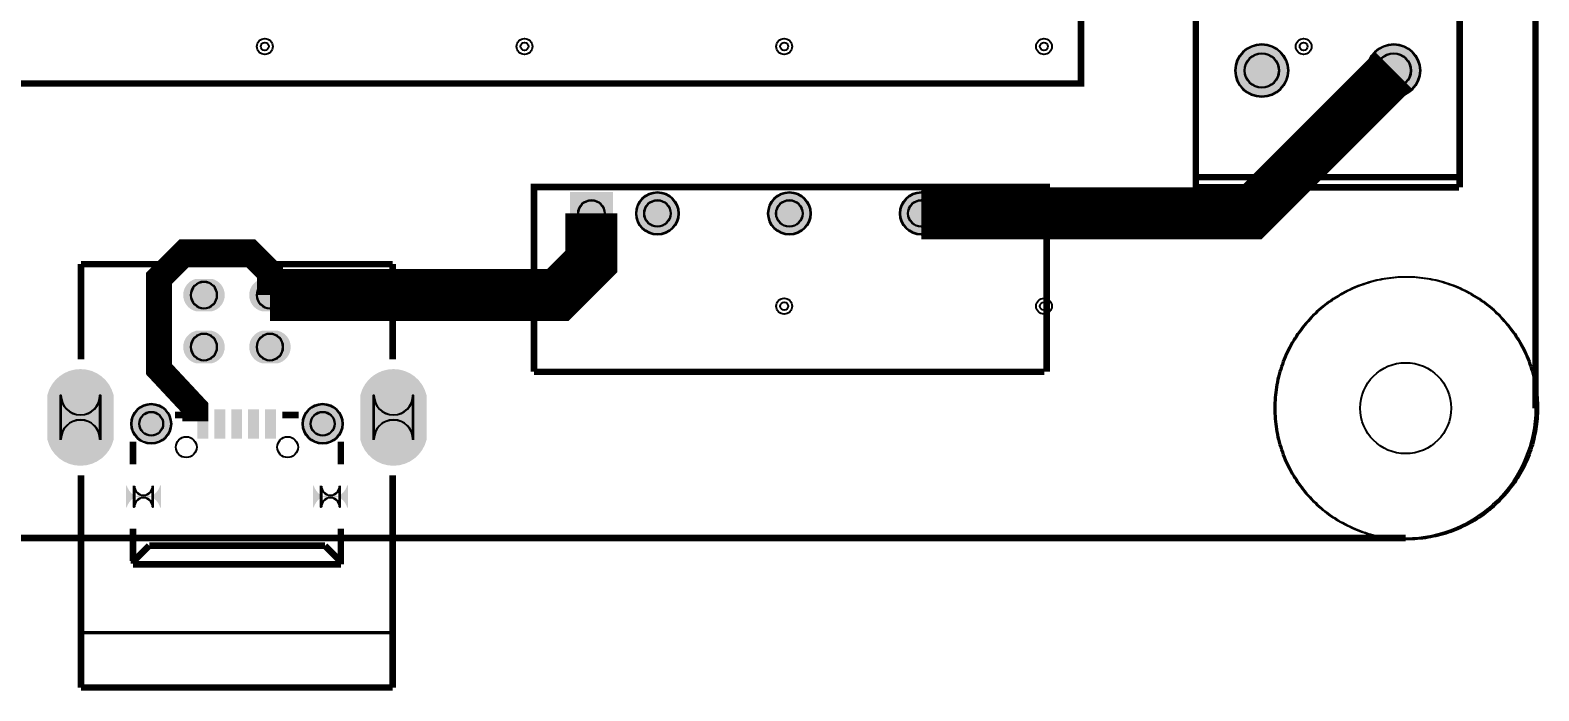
# Model space of a CAD drawing. Header units: millimetres. Extents: x 0 to 100, y -6 to 100.
# Drawn here: x 42 to 100.1, y -5.9 to 19.6 of the extents above; entities that cross this region are included whole.
import ezdxf

# ---------------------------------------------------------------- set-up
doc = ezdxf.new("R2010")
doc.units = ezdxf.units.MM
for name, color, linetype, true_color in [('BoardOutLine', 7, 'Continuous', 0xff00ff), ('BottomLayer', 7, 'Continuous', 0x0000ff), ('BottomSilkLayer', 7, 'Continuous', 0x66cc33), ('BottomSolderMaskLayer', 7, 'Continuous', 0xaa00ff), ('Hole', 7, 'Continuous', 0x222222), ('Multi-Layer', 7, 'Continuous', 0xc0c0c0), ('TopLayer', 7, 'Continuous', 0xff0000), ('TopPasteMaskLayer', 7, 'Continuous', 0x808080), ('TopSilkLayer', 7, 'Continuous', 0xffcc00), ('TopSolderMaskLayer', 7, 'Continuous', 0x800080)]:
    doc.layers.add(name, color=color, linetype=linetype, true_color=true_color)

msp = doc.modelspace()

# ---------------------------------------------------------------- hatches: boundary and pattern name
at = {"layer": 'BottomSolderMaskLayer'}
for points in [[(88.435, 18, 1), (90.485, 18, 1)], [(93.515, 18, 1), (95.565, 18, 1)], [(62.825, 13.325), (64.475, 13.325), (64.475, 11.675), (62.825, 11.675)], [(65.365, 12.5, 1), (67.016, 12.5, 1)], [(70.445, 12.5, 1), (72.096, 12.5, 1)], [(75.525, 12.5, 1), (77.176, 12.5, 1)], [(49.039, 9.98, -0.785398), (49.039, 8.73), (48.422, 8.73, -0.785398), (48.422, 9.98)], [(51.579, 9.98, -0.785398), (51.579, 8.73), (50.962, 8.73, -0.785398), (50.962, 9.98)], [(49.039, 7.98, -0.785398), (49.039, 6.73), (48.422, 6.73, -0.785398), (48.422, 7.98)], [(51.579, 7.98, -0.785398), (51.579, 6.73), (50.962, 6.73, -0.785398), (50.962, 7.98)], [(45.25, 3.785, -0.785398), (42.7, 3.785), (42.7, 5.505, -0.785398), (45.25, 5.505)], [(57.3, 3.785, -0.785398), (54.75, 3.785), (54.75, 5.505, -0.785398), (57.3, 5.505)], [(45.925, 4.4, 1), (47.475, 4.4, 1)], [(52.524, 4.4, 1), (54.075, 4.4, 1)], [(47.075, 2.06, -0.785398), (45.725, 2.06), (45.725, 1.14, -0.785398), (47.075, 1.14)], [(54.275, 2.06, -0.785398), (52.924, 2.06), (52.924, 1.14, -0.785398), (54.275, 1.14)]]:
    msp.add_hatch(color=256, dxfattribs=at).paths.add_polyline_path(points)
at = {"layer": 'Multi-Layer'}
for points in [[(88.46, 18, 1), (90.46, 18, 1)], [(93.54, 18, 1), (95.54, 18, 1)], [(62.85, 13.3), (64.45, 13.3), (64.45, 11.7), (62.85, 11.7)], [(65.39, 12.5, 1), (66.99, 12.5, 1)], [(70.47, 12.5, 1), (72.07, 12.5, 1)], [(75.55, 12.5, 1), (77.15, 12.5, 1)], [(49.03, 9.955, -0.785398), (49.03, 8.755), (48.43, 8.755, -0.785398), (48.43, 9.955)], [(51.57, 9.955, -0.785398), (51.57, 8.755), (50.97, 8.755, -0.785398), (50.97, 9.955)], [(49.03, 7.955, -0.785398), (49.03, 6.755), (48.43, 6.755, -0.785398), (48.43, 7.955)], [(51.57, 7.955, -0.785398), (51.57, 6.755), (50.97, 6.755, -0.785398), (50.97, 7.955)], [(45.225, 3.795, -0.785398), (42.725, 3.795), (42.725, 5.495, -0.785398), (45.225, 5.495)], [(57.275, 3.795, -0.785398), (54.775, 3.795), (54.775, 5.495, -0.785398), (57.275, 5.495)], [(45.95, 4.4, 1), (47.45, 4.4, 1)], [(52.55, 4.4, 1), (54.05, 4.4, 1)], [(47.05, 2.05, -0.785398), (45.75, 2.05), (45.75, 1.15, -0.785398), (47.05, 1.15)], [(54.25, 2.05, -0.785398), (52.95, 2.05), (52.95, 1.15, -0.785398), (54.25, 1.15)]]:
    msp.add_hatch(color=256, dxfattribs=at).paths.add_polyline_path(points)
at = {"layer": 'TopLayer'}
for points in [[(48.89, 4.892), (48.89, 3.892), (48.49, 3.892), (48.49, 4.892)], [(49.54, 4.892), (49.54, 3.892), (49.14, 3.892), (49.14, 4.892)], [(50.19, 4.892), (50.19, 3.892), (49.79, 3.892), (49.79, 4.892)], [(50.84, 4.892), (50.84, 3.892), (50.44, 3.892), (50.44, 4.892)], [(51.49, 4.892), (51.49, 3.892), (51.09, 3.892), (51.09, 4.892)]]:
    msp.add_hatch(color=256, dxfattribs=at).paths.add_polyline_path(points)
at = {"layer": 'TopPasteMaskLayer'}
for points in [[(48.89, 4.892), (48.89, 3.892), (48.49, 3.892), (48.49, 4.892)], [(49.54, 4.892), (49.54, 3.892), (49.14, 3.892), (49.14, 4.892)], [(50.19, 4.892), (50.19, 3.892), (49.79, 3.892), (49.79, 4.892)], [(50.84, 4.892), (50.84, 3.892), (50.44, 3.892), (50.44, 4.892)], [(51.49, 4.892), (51.49, 3.892), (51.09, 3.892), (51.09, 4.892)]]:
    msp.add_hatch(color=256, dxfattribs=at).paths.add_polyline_path(points)
at = {"layer": 'TopSolderMaskLayer'}
for points in [[(88.435, 18, 1), (90.485, 18, 1)], [(93.515, 18, 1), (95.565, 18, 1)], [(62.825, 13.325), (64.475, 13.325), (64.475, 11.675), (62.825, 11.675)], [(65.365, 12.5, 1), (67.016, 12.5, 1)], [(70.445, 12.5, 1), (72.096, 12.5, 1)], [(75.525, 12.5, 1), (77.176, 12.5, 1)], [(49.039, 9.98, -0.785398), (49.039, 8.73), (48.422, 8.73, -0.785398), (48.422, 9.98)], [(51.579, 9.98, -0.785398), (51.579, 8.73), (50.962, 8.73, -0.785398), (50.962, 9.98)], [(49.039, 7.98, -0.785398), (49.039, 6.73), (48.422, 6.73, -0.785398), (48.422, 7.98)], [(51.579, 7.98, -0.785398), (51.579, 6.73), (50.962, 6.73, -0.785398), (50.962, 7.98)], [(45.25, 3.785, -0.785398), (42.7, 3.785), (42.7, 5.505, -0.785398), (45.25, 5.505)], [(57.3, 3.785, -0.785398), (54.75, 3.785), (54.75, 5.505, -0.785398), (57.3, 5.505)], [(45.925, 4.4, 1), (47.475, 4.4, 1)], [(48.9, 4.956), (48.9, 3.829), (48.479, 3.829), (48.479, 4.956)], [(49.55, 4.956), (49.55, 3.829), (49.129, 3.829), (49.129, 4.956)], [(50.2, 4.956), (50.2, 3.829), (49.779, 3.829), (49.779, 4.956)], [(50.85, 4.956), (50.85, 3.829), (50.429, 3.829), (50.429, 4.956)], [(51.5, 4.956), (51.5, 3.829), (51.079, 3.829), (51.079, 4.956)], [(52.524, 4.4, 1), (54.075, 4.4, 1)], [(47.075, 2.06, -0.785398), (45.725, 2.06), (45.725, 1.14, -0.785398), (47.075, 1.14)], [(54.275, 2.06, -0.785398), (52.924, 2.06), (52.924, 1.14, -0.785398), (54.275, 1.14)]]:
    msp.add_hatch(color=256, dxfattribs=at).paths.add_polyline_path(points)

# ---------------------------------------------------------------- linework, layer by layer
at = {"layer": 'BoardOutLine', "const_width": 0.254}
for points in [[(100, 95), (100, 5)], [(95, 0), (5, 0)]]:
    msp.add_lwpolyline(points, dxfattribs=at)
at = {"layer": 'BoardOutLine'}
msp.add_arc((95, 5), 5, 270, 0, dxfattribs=at)
at = {"layer": 'BottomLayer'}
for points, const_width in [([(76.35, 12.5), (89.04, 12.5), (94.54, 18)], 2), ([(63.65, 12.5), (63.65, 10.651), (62.355, 9.355), (51.27, 9.355)], 2), ([(48.4, 4.5), (48.4, 5), (47, 6.5), (47, 10), (48.001, 11.001), (50.5, 11.001), (51.27, 10.231), (51.27, 9.355)], 1)]:
    msp.add_lwpolyline(points, dxfattribs=dict(at, const_width=const_width))
msp.add_lwpolyline([(90, 5), (90.001, 5.102), (90.004, 5.204), (90.009, 5.305), (90.016, 5.407), (90.025, 5.508), (90.036, 5.61), (90.049, 5.711), (90.064, 5.811), (90.081, 5.912), (90.1, 6.012), (90.121, 6.111), (90.144, 6.211), (90.17, 6.309), (90.197, 6.407), (90.226, 6.505), (90.257, 6.602), (90.29, 6.698), (90.325, 6.794), (90.362, 6.889), (90.401, 6.983), (90.442, 7.076), (90.484, 7.169), (90.529, 7.261), (90.575, 7.351), (90.623, 7.441), (90.673, 7.53), (90.724, 7.618), (90.778, 7.704), (90.833, 7.79), (90.89, 7.874), (90.949, 7.958), (91.009, 8.04), (91.071, 8.121), (91.134, 8.2), (91.199, 8.279), (91.266, 8.356), (91.334, 8.431), (91.404, 8.505), (91.475, 8.578), (91.548, 8.65), (91.622, 8.719), (91.697, 8.788), (91.774, 8.855), (91.852, 8.92), (91.932, 8.984), (92.013, 9.046), (92.094, 9.106), (92.178, 9.165), (92.262, 9.222), (92.347, 9.277), (92.434, 9.331), (92.522, 9.383), (92.61, 9.433), (92.7, 9.481), (92.791, 9.528), (92.882, 9.572), (92.975, 9.615), (93.068, 9.656), (93.162, 9.695), (93.257, 9.732), (93.352, 9.767), (93.449, 9.801), (93.546, 9.832), (93.643, 9.861), (93.741, 9.889), (93.84, 9.914), (93.939, 9.938), (94.038, 9.959), (94.138, 9.978), (94.239, 9.996), (94.339, 10.011), (94.44, 10.024), (94.542, 10.036), (94.643, 10.045), (94.745, 10.052), (94.846, 10.057), (94.948, 10.06), (95.05, 10.061), (95.152, 10.06), (95.254, 10.057), (95.355, 10.052), (95.457, 10.045), (95.558, 10.036), (95.66, 10.024), (95.761, 10.011), (95.861, 9.996), (95.962, 9.978), (96.062, 9.959), (96.161, 9.938), (96.26, 9.914), (96.359, 9.889), (96.457, 9.861), (96.554, 9.832), (96.651, 9.801), (96.748, 9.767), (96.843, 9.732), (96.938, 9.695), (97.032, 9.656), (97.125, 9.615), (97.218, 9.572), (97.309, 9.528), (97.4, 9.481), (97.49, 9.433), (97.578, 9.383), (97.666, 9.331), (97.752, 9.277), (97.838, 9.222), (97.922, 9.165), (98.005, 9.106), (98.087, 9.046), (98.168, 8.984), (98.248, 8.92), (98.326, 8.855), (98.403, 8.788), (98.478, 8.719), (98.552, 8.65), (98.625, 8.578), (98.696, 8.505), (98.766, 8.431), (98.834, 8.356), (98.901, 8.279), (98.966, 8.2), (99.029, 8.121), (99.091, 8.04), (99.151, 7.958), (99.21, 7.874), (99.267, 7.79), (99.322, 7.704), (99.376, 7.618), (99.427, 7.53), (99.477, 7.441), (99.525, 7.351), (99.571, 7.261), (99.616, 7.169), (99.658, 7.076), (99.699, 6.983), (99.738, 6.889), (99.775, 6.794), (99.81, 6.698), (99.843, 6.602), (99.874, 6.505), (99.903, 6.407), (99.93, 6.309), (99.956, 6.211), (99.979, 6.111), (100, 6.012), (100.019, 5.912), (100.036, 5.811), (100.051, 5.711), (100.064, 5.61), (100.075, 5.508), (100.084, 5.407), (100.091, 5.305), (100.096, 5.204), (100.099, 5.102), (100.1, 5), (100.099, 4.898), (100.096, 4.796), (100.091, 4.695), (100.084, 4.593), (100.075, 4.492), (100.064, 4.39), (100.051, 4.289), (100.036, 4.189), (100.019, 4.088), (100, 3.988), (99.979, 3.889), (99.956, 3.789), (99.93, 3.691), (99.903, 3.593), (99.874, 3.495), (99.843, 3.398), (99.81, 3.302), (99.775, 3.206), (99.738, 3.111), (99.699, 3.017), (99.658, 2.924), (99.616, 2.831), (99.571, 2.739), (99.525, 2.649), (99.477, 2.559), (99.427, 2.47), (99.376, 2.382), (99.322, 2.296), (99.267, 2.21), (99.21, 2.126), (99.151, 2.042), (99.091, 1.96), (99.029, 1.879), (98.966, 1.8), (98.901, 1.721), (98.834, 1.644), (98.766, 1.569), (98.696, 1.495), (98.625, 1.422), (98.552, 1.35), (98.478, 1.281), (98.403, 1.212), (98.326, 1.145), (98.248, 1.08), (98.168, 1.016), (98.087, 0.954), (98.005, 0.894), (97.922, 0.835), (97.838, 0.778), (97.752, 0.723), (97.666, 0.669), (97.578, 0.617), (97.49, 0.567), (97.4, 0.519), (97.309, 0.472), (97.218, 0.428), (97.125, 0.385), (97.032, 0.344), (96.938, 0.305), (96.843, 0.268), (96.748, 0.233), (96.651, 0.199), (96.554, 0.168), (96.457, 0.139), (96.359, 0.111), (96.26, 0.086), (96.161, 0.062), (96.062, 0.041), (95.962, 0.022), (95.861, 0.004), (95.761, -0.011), (95.66, -0.024), (95.558, -0.036), (95.457, -0.045), (95.355, -0.052), (95.254, -0.057), (95.152, -0.06), (95.05, -0.061), (94.948, -0.06), (94.846, -0.057), (94.745, -0.052), (94.643, -0.045), (94.542, -0.036), (94.44, -0.024), (94.339, -0.011), (94.239, 0.004), (94.138, 0.022), (94.038, 0.041), (93.939, 0.062), (93.84, 0.086), (93.741, 0.111), (93.643, 0.139), (93.546, 0.168), (93.449, 0.199), (93.352, 0.233), (93.257, 0.268), (93.162, 0.305), (93.068, 0.344), (92.975, 0.385), (92.882, 0.428), (92.791, 0.472), (92.7, 0.519), (92.61, 0.567), (92.522, 0.617), (92.434, 0.669), (92.347, 0.723), (92.262, 0.778), (92.178, 0.835), (92.094, 0.894), (92.013, 0.954), (91.932, 1.016), (91.852, 1.08), (91.774, 1.145), (91.697, 1.212), (91.622, 1.281), (91.548, 1.35), (91.475, 1.422), (91.404, 1.495), (91.334, 1.569), (91.266, 1.644), (91.199, 1.721), (91.134, 1.8), (91.071, 1.879), (91.009, 1.96), (90.949, 2.042), (90.89, 2.126), (90.833, 2.21), (90.778, 2.296), (90.724, 2.382), (90.673, 2.47), (90.623, 2.559), (90.575, 2.649), (90.529, 2.739), (90.484, 2.831), (90.442, 2.924), (90.401, 3.017), (90.362, 3.111), (90.325, 3.206), (90.29, 3.302), (90.257, 3.398), (90.226, 3.495), (90.197, 3.593), (90.17, 3.691), (90.144, 3.789), (90.121, 3.889), (90.1, 3.988), (90.081, 4.088), (90.064, 4.189), (90.049, 4.289), (90.036, 4.39), (90.025, 4.492), (90.016, 4.593), (90.009, 4.695), (90.004, 4.796), (90.001, 4.898), (90, 5)], close=True, dxfattribs=at)
at = {"layer": 'BottomSilkLayer', "const_width": 0.25}
msp.add_lwpolyline([(17.5, 82.5), (82.5, 82.5), (82.5, 17.5), (17.5, 17.5), (17.5, 82.5)], close=True, dxfattribs=at)
at = {"layer": 'BottomSolderMaskLayer'}
for points in [[(48.73, 9.869), (48.73, 9.869)], [(51.27, 9.869), (51.27, 9.869)], [(48.73, 8.841), (48.73, 8.841)], [(51.27, 8.841), (51.27, 8.841)], [(48.73, 7.869), (48.73, 7.869)], [(51.27, 7.869), (51.27, 7.869)], [(48.73, 6.841), (48.73, 6.841)], [(51.27, 6.841), (51.27, 6.841)], [(43.21, 3.785), (43.21, 5.505)], [(44.74, 3.785), (44.74, 5.505)], [(55.26, 3.785), (55.26, 5.505)], [(56.79, 3.785), (56.79, 5.505)], [(46.036, 2.009), (46.036, 1.191)], [(46.764, 2.009), (46.764, 1.191)], [(53.236, 2.009), (53.236, 1.191)], [(53.964, 2.009), (53.964, 1.191)]]:
    msp.add_lwpolyline(points, close=True, dxfattribs=at)
for centre, radius in [((89.46, 18), 1.025), ((89.46, 18), 0.667), ((94.54, 18), 1.025), ((94.54, 18), 0.667), ((63.65, 12.5), 0.516), ((66.19, 12.5), 0.825), ((66.19, 12.5), 0.516), ((71.27, 12.5), 0.825), ((71.27, 12.5), 0.516), ((76.35, 12.5), 0.825), ((76.35, 12.5), 0.516), ((46.7, 4.4), 0.775), ((46.7, 4.4), 0.465), ((53.3, 4.4), 0.775), ((53.3, 4.4), 0.465)]:
    msp.add_circle(centre, radius, dxfattribs=at)
for centre, radius, start, end in [((48.73, 9.355), 0.514, 450, 270), ((48.73, 9.355), 0.514, 270, 450), ((51.27, 9.355), 0.514, 450, 270), ((51.27, 9.355), 0.514, 270, 450), ((48.73, 7.355), 0.514, 450, 270), ((48.73, 7.355), 0.514, 270, 450), ((51.27, 7.355), 0.514, 450, 270), ((51.27, 7.355), 0.514, 270, 450), ((43.975, 5.505), 0.765, 180, 360), ((56.025, 5.505), 0.765, 180, 360), ((43.975, 3.785), 0.765, 360, 180), ((56.025, 3.785), 0.765, 360, 180), ((46.4, 2.009), 0.364, 180, 0), ((53.6, 2.009), 0.364, 180, 0), ((46.4, 1.191), 0.364, 0, 180), ((53.6, 1.191), 0.364, 0, 180)]:
    msp.add_arc(centre, radius, start, end, dxfattribs=at)
at = {"layer": 'Hole'}
for centre, radius in [((51.072, 18.928), 0.153), ((61.072, 18.928), 0.153), ((71.072, 18.928), 0.153), ((81.072, 18.928), 0.153), ((91.072, 18.928), 0.153), ((71.072, 8.928), 0.153), ((81.072, 8.928), 0.153), ((47.968, 5.463), 0.152)]:
    msp.add_circle(centre, radius, dxfattribs=at)
at = {"layer": 'Multi-Layer'}
for points in [[(48.73, 9.855), (48.73, 9.855)], [(51.27, 9.855), (51.27, 9.855)], [(48.73, 8.855), (48.73, 8.855)], [(51.27, 8.855), (51.27, 8.855)], [(48.73, 7.855), (48.73, 7.855)], [(51.27, 7.855), (51.27, 7.855)], [(48.73, 6.855), (48.73, 6.855)], [(51.27, 6.855), (51.27, 6.855)], [(43.225, 3.795), (43.225, 5.495)], [(44.725, 3.795), (44.725, 5.495)], [(55.275, 3.795), (55.275, 5.495)], [(56.775, 3.795), (56.775, 5.495)], [(46.05, 2), (46.05, 1.2)], [(46.75, 2), (46.75, 1.2)], [(53.25, 2), (53.25, 1.2)], [(53.95, 2), (53.95, 1.2)]]:
    msp.add_lwpolyline(points, close=True, dxfattribs=at)
for centre, radius in [((51.072, 18.928), 0.305), ((61.072, 18.928), 0.305), ((71.072, 18.928), 0.305), ((81.072, 18.928), 0.305), ((91.072, 18.928), 0.305), ((89.46, 18), 1), ((89.46, 18), 0.65), ((94.54, 18), 1), ((94.54, 18), 0.65), ((63.65, 12.5), 0.5), ((66.19, 12.5), 0.8), ((66.19, 12.5), 0.5), ((71.27, 12.5), 0.8), ((71.27, 12.5), 0.5), ((76.35, 12.5), 0.8), ((76.35, 12.5), 0.5), ((71.072, 8.928), 0.305), ((81.072, 8.928), 0.305), ((95, 5), 1.75), ((47.968, 5.463), 0.305), ((46.7, 4.4), 0.75), ((46.7, 4.4), 0.45), ((53.3, 4.4), 0.75), ((53.3, 4.4), 0.45), ((48.049, 3.5), 0.4), ((51.951, 3.5), 0.4)]:
    msp.add_circle(centre, radius, dxfattribs=at)
for centre, radius, start, end in [((48.73, 9.355), 0.5, 450, 270), ((48.73, 9.355), 0.5, 270, 450), ((51.27, 9.355), 0.5, 450, 270), ((51.27, 9.355), 0.5, 270, 450), ((48.73, 7.355), 0.5, 450, 270), ((48.73, 7.355), 0.5, 270, 450), ((51.27, 7.355), 0.5, 450, 270), ((51.27, 7.355), 0.5, 270, 450), ((43.975, 5.495), 0.75, 180, 360), ((56.025, 5.495), 0.75, 180, 360), ((43.975, 3.795), 0.75, 360, 180), ((56.025, 3.795), 0.75, 360, 180), ((46.4, 2), 0.35, 180, 0), ((53.6, 2), 0.35, 180, 0), ((46.4, 1.2), 0.35, 0, 180), ((53.6, 1.2), 0.35, 0, 180)]:
    msp.add_arc(centre, radius, start, end, dxfattribs=at)
at = {"layer": 'TopLayer'}
for points, const_width in [([(76.35, 12.5), (89.04, 12.5), (94.54, 18)], 2), ([(63.65, 12.499), (63.65, 10.65), (62.354, 9.355), (51.27, 9.355)], 2), ([(47.968, 5.463), (47, 6.5), (47, 10), (48.001, 11.001), (50.5, 11.001), (51.27, 10.231), (51.27, 9.355)], 1), ([(48.4, 4.5), (48.4, 5), (47.968, 5.463)], 1)]:
    msp.add_lwpolyline(points, dxfattribs=dict(at, const_width=const_width))
msp.add_lwpolyline([(89.95, 5), (89.951, 5.102), (89.954, 5.204), (89.959, 5.305), (89.966, 5.407), (89.975, 5.508), (89.986, 5.61), (89.999, 5.711), (90.014, 5.811), (90.031, 5.912), (90.05, 6.012), (90.071, 6.111), (90.094, 6.211), (90.12, 6.309), (90.147, 6.407), (90.176, 6.505), (90.207, 6.602), (90.24, 6.698), (90.275, 6.794), (90.312, 6.889), (90.351, 6.983), (90.392, 7.076), (90.434, 7.169), (90.479, 7.261), (90.525, 7.351), (90.573, 7.441), (90.623, 7.53), (90.675, 7.618), (90.728, 7.704), (90.783, 7.79), (90.84, 7.874), (90.899, 7.958), (90.959, 8.04), (91.021, 8.121), (91.084, 8.2), (91.149, 8.279), (91.216, 8.356), (91.284, 8.431), (91.354, 8.505), (91.425, 8.578), (91.498, 8.65), (91.572, 8.719), (91.647, 8.788), (91.724, 8.855), (91.802, 8.92), (91.882, 8.984), (91.963, 9.046), (92.045, 9.106), (92.128, 9.165), (92.212, 9.222), (92.298, 9.277), (92.384, 9.331), (92.472, 9.383), (92.56, 9.433), (92.65, 9.481), (92.741, 9.528), (92.832, 9.572), (92.925, 9.615), (93.018, 9.656), (93.112, 9.695), (93.207, 9.732), (93.302, 9.767), (93.399, 9.801), (93.496, 9.832), (93.593, 9.861), (93.691, 9.889), (93.79, 9.914), (93.889, 9.938), (93.988, 9.959), (94.088, 9.978), (94.189, 9.996), (94.289, 10.011), (94.39, 10.024), (94.492, 10.036), (94.593, 10.045), (94.695, 10.052), (94.796, 10.057), (94.898, 10.06), (95, 10.061), (95.102, 10.06), (95.204, 10.057), (95.305, 10.052), (95.407, 10.045), (95.508, 10.036), (95.61, 10.024), (95.711, 10.011), (95.811, 9.996), (95.912, 9.978), (96.012, 9.959), (96.111, 9.938), (96.21, 9.914), (96.309, 9.889), (96.407, 9.861), (96.504, 9.832), (96.601, 9.801), (96.698, 9.767), (96.793, 9.732), (96.888, 9.695), (96.982, 9.656), (97.075, 9.615), (97.168, 9.572), (97.259, 9.528), (97.35, 9.481), (97.44, 9.433), (97.528, 9.383), (97.616, 9.331), (97.703, 9.277), (97.788, 9.222), (97.872, 9.165), (97.956, 9.106), (98.037, 9.046), (98.118, 8.984), (98.198, 8.92), (98.276, 8.855), (98.353, 8.788), (98.428, 8.719), (98.502, 8.65), (98.575, 8.578), (98.646, 8.505), (98.716, 8.431), (98.784, 8.356), (98.851, 8.279), (98.916, 8.2), (98.979, 8.121), (99.041, 8.04), (99.101, 7.958), (99.16, 7.874), (99.217, 7.79), (99.272, 7.704), (99.326, 7.618), (99.377, 7.53), (99.427, 7.441), (99.475, 7.351), (99.521, 7.261), (99.566, 7.169), (99.609, 7.076), (99.649, 6.983), (99.688, 6.889), (99.725, 6.794), (99.76, 6.698), (99.793, 6.602), (99.824, 6.505), (99.853, 6.407), (99.88, 6.309), (99.906, 6.211), (99.929, 6.111), (99.95, 6.012), (99.969, 5.912), (99.986, 5.811), (100.001, 5.711), (100.014, 5.61), (100.026, 5.508), (100.035, 5.407), (100.041, 5.305), (100.046, 5.204), (100.049, 5.102), (100.05, 5), (100.049, 4.898), (100.046, 4.796), (100.041, 4.695), (100.035, 4.593), (100.026, 4.492), (100.014, 4.39), (100.001, 4.289), (99.986, 4.189), (99.969, 4.088), (99.95, 3.988), (99.929, 3.889), (99.906, 3.789), (99.88, 3.691), (99.853, 3.593), (99.824, 3.495), (99.793, 3.398), (99.76, 3.302), (99.725, 3.206), (99.688, 3.111), (99.649, 3.017), (99.609, 2.924), (99.566, 2.831), (99.521, 2.739), (99.475, 2.649), (99.427, 2.559), (99.377, 2.47), (99.326, 2.382), (99.272, 2.296), (99.217, 2.21), (99.16, 2.126), (99.101, 2.042), (99.041, 1.96), (98.979, 1.879), (98.916, 1.8), (98.851, 1.721), (98.784, 1.644), (98.716, 1.569), (98.646, 1.495), (98.575, 1.422), (98.502, 1.35), (98.428, 1.281), (98.353, 1.212), (98.276, 1.145), (98.198, 1.08), (98.118, 1.016), (98.037, 0.954), (97.956, 0.894), (97.872, 0.835), (97.788, 0.778), (97.703, 0.723), (97.616, 0.669), (97.528, 0.617), (97.44, 0.567), (97.35, 0.519), (97.259, 0.472), (97.168, 0.428), (97.075, 0.385), (96.982, 0.344), (96.888, 0.305), (96.793, 0.268), (96.698, 0.233), (96.601, 0.199), (96.504, 0.168), (96.407, 0.139), (96.309, 0.111), (96.21, 0.086), (96.111, 0.062), (96.012, 0.041), (95.912, 0.022), (95.811, 0.004), (95.711, -0.011), (95.61, -0.024), (95.508, -0.036), (95.407, -0.045), (95.305, -0.052), (95.204, -0.057), (95.102, -0.06), (95, -0.061), (94.898, -0.06), (94.796, -0.057), (94.695, -0.052), (94.593, -0.045), (94.492, -0.036), (94.39, -0.024), (94.289, -0.011), (94.189, 0.004), (94.088, 0.022), (93.988, 0.041), (93.889, 0.062), (93.79, 0.086), (93.691, 0.111), (93.593, 0.139), (93.496, 0.168), (93.399, 0.199), (93.302, 0.233), (93.207, 0.268), (93.112, 0.305), (93.018, 0.344), (92.925, 0.385), (92.832, 0.428), (92.741, 0.472), (92.65, 0.519), (92.56, 0.567), (92.472, 0.617), (92.384, 0.669), (92.298, 0.723), (92.212, 0.778), (92.128, 0.835), (92.045, 0.894), (91.963, 0.954), (91.882, 1.016), (91.802, 1.08), (91.724, 1.145), (91.647, 1.212), (91.572, 1.281), (91.498, 1.35), (91.425, 1.422), (91.354, 1.495), (91.284, 1.569), (91.216, 1.644), (91.149, 1.721), (91.084, 1.8), (91.021, 1.879), (90.959, 1.96), (90.899, 2.042), (90.84, 2.126), (90.783, 2.21), (90.728, 2.296), (90.675, 2.382), (90.623, 2.47), (90.573, 2.559), (90.525, 2.649), (90.479, 2.739), (90.434, 2.831), (90.392, 2.924), (90.351, 3.017), (90.312, 3.111), (90.275, 3.206), (90.24, 3.302), (90.207, 3.398), (90.176, 3.495), (90.147, 3.593), (90.12, 3.691), (90.094, 3.789), (90.071, 3.889), (90.05, 3.988), (90.031, 4.088), (90.014, 4.189), (89.999, 4.289), (89.986, 4.39), (89.975, 4.492), (89.966, 4.593), (89.959, 4.695), (89.954, 4.796), (89.951, 4.898), (89.95, 5)], close=True, dxfattribs=at)
at = {"layer": 'TopSilkLayer', "const_width": 0.25}
msp.add_lwpolyline([(17.5, 82.5), (82.5, 82.5), (82.5, 17.5), (17.5, 17.5), (17.5, 82.5)], close=True, dxfattribs=at)
at = {"layer": 'TopSilkLayer'}
for points, const_width in [([(86.92, 23.66), (86.92, 13.5)], 0.254), ([(97.08, 23.657), (97.08, 13.497)], 0.254), ([(86.92, 13.895), (97.065, 13.895)], 0.254), ([(61.44, 6.4), (61.44, 13.516), (81.176, 13.516), (81.176, 6.404)], 0.254), ([(86.92, 13.5), (97.054, 13.5)], 0.254), ([(44, 10.545), (44, 6.876)], 0.254), ([(56, 10.545), (44, 10.545)], 0.254), ([(56, 6.876), (56, 10.545)], 0.254), ([(61.44, 6.4), (81.09, 6.4)], 0.254), ([(48.233, 4.742), (47.619, 4.742)], 0.254), ([(52.381, 4.742), (51.746, 4.742)], 0.254), ([(46, 3.714), (46, 2.835)], 0.254), ([(54, 3.714), (54, 2.835)], 0.254), ([(44, 2.414), (44, -5.755)], 0.254), ([(56, -5.755), (56, 2.414)], 0.254), ([(46, 0.365), (46, -0.888)], 0.254), ([(54, 0.365), (54, -1.008)], 0.254), ([(46.03, -0.987), (46.03, -0.888), (46.62, -0.298)], 0.254), ([(53.39, -0.298), (46.62, -0.298)], 0.254), ([(53.98, -1.008), (53.98, -0.888), (53.39, -0.298)], 0.254), ([(54, -1.008), (46, -1.008)], 0.254), ([(56, -3.645), (44, -3.645)], 0.127), ([(44, -5.755), (56, -5.755)], 0.254)]:
    msp.add_lwpolyline(points, dxfattribs=dict(at, const_width=const_width))
at = {"layer": 'TopSolderMaskLayer'}
for points in [[(48.73, 9.869), (48.73, 9.869)], [(51.27, 9.869), (51.27, 9.869)], [(48.73, 8.841), (48.73, 8.841)], [(51.27, 8.841), (51.27, 8.841)], [(48.73, 7.869), (48.73, 7.869)], [(51.27, 7.869), (51.27, 7.869)], [(48.73, 6.841), (48.73, 6.841)], [(51.27, 6.841), (51.27, 6.841)], [(43.21, 3.785), (43.21, 5.505)], [(44.74, 3.785), (44.74, 5.505)], [(55.26, 3.785), (55.26, 5.505)], [(56.79, 3.785), (56.79, 5.505)], [(46.036, 2.009), (46.036, 1.191)], [(46.764, 2.009), (46.764, 1.191)], [(53.236, 2.009), (53.236, 1.191)], [(53.964, 2.009), (53.964, 1.191)]]:
    msp.add_lwpolyline(points, close=True, dxfattribs=at)
for centre, radius in [((89.46, 18), 1.025), ((89.46, 18), 0.667), ((94.54, 18), 1.025), ((94.54, 18), 0.667), ((63.65, 12.5), 0.516), ((66.19, 12.5), 0.825), ((66.19, 12.5), 0.516), ((71.27, 12.5), 0.825), ((71.27, 12.5), 0.516), ((76.35, 12.5), 0.825), ((76.35, 12.5), 0.516), ((46.7, 4.4), 0.775), ((46.7, 4.4), 0.465), ((53.3, 4.4), 0.775), ((53.3, 4.4), 0.465)]:
    msp.add_circle(centre, radius, dxfattribs=at)
for centre, radius, start, end in [((48.73, 9.355), 0.514, 450, 270), ((48.73, 9.355), 0.514, 270, 450), ((51.27, 9.355), 0.514, 450, 270), ((51.27, 9.355), 0.514, 270, 450), ((48.73, 7.355), 0.514, 450, 270), ((48.73, 7.355), 0.514, 270, 450), ((51.27, 7.355), 0.514, 450, 270), ((51.27, 7.355), 0.514, 270, 450), ((43.975, 5.505), 0.765, 180, 360), ((56.025, 5.505), 0.765, 180, 360), ((43.975, 3.785), 0.765, 360, 180), ((56.025, 3.785), 0.765, 360, 180), ((46.4, 2.009), 0.364, 180, 0), ((53.6, 2.009), 0.364, 180, 0), ((46.4, 1.191), 0.364, 0, 180), ((53.6, 1.191), 0.364, 0, 180)]:
    msp.add_arc(centre, radius, start, end, dxfattribs=at)

doc.saveas('drawing.dxf')
